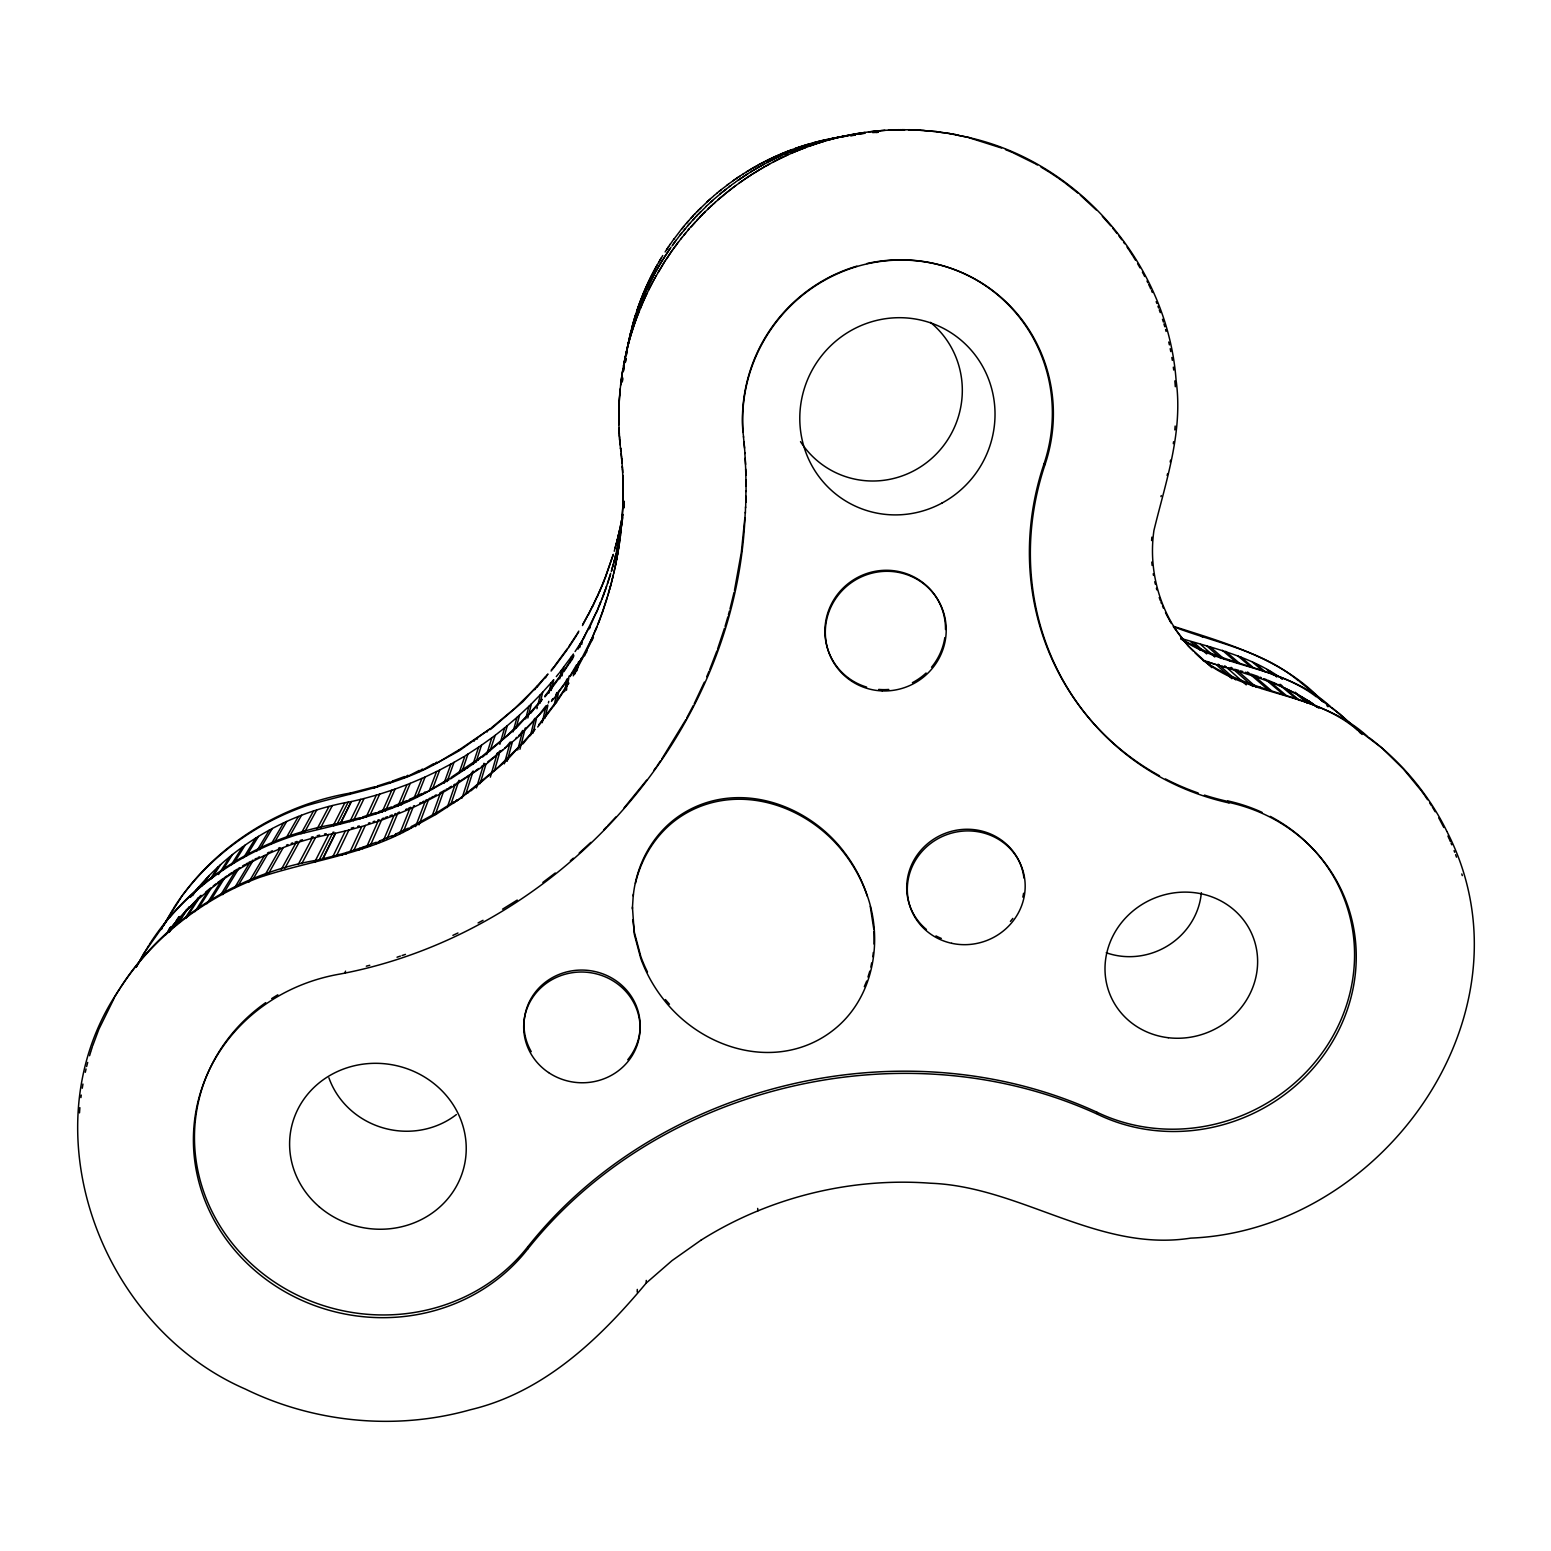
<?xml version="1.0" encoding="UTF-8"?>
<svg xmlns="http://www.w3.org/2000/svg" width="1551" height="1551" viewBox="0 0 1551 1551"><rect width="100%" height="100%" fill="white"/><g stroke="black" fill="none" stroke-linecap="round" stroke-linejoin="round"><path stroke-width="1.5" d="M618.868 416.327L618.752 419.894M618.752 416.967L618.888 413.4M746.109 491.531L745.895 479.899M618.752 415.978L618.907 412.411M623.037 495.428L623.172 489.205M623.134 495.486L622.92 501.71M745.915 490.717L745.876 502.35M622.998 498.123L622.959 477.999M120.358 987.948C25.766 1124.184 97.597 1324.922 245.388 1389.095C314.562 1422.887 396.184 1430.701 470.36 1409.762C543.897 1392.352 599.423 1339.133 646.224 1283.045L646.263 1280.409M618.791 413.051L618.927 411.442M618.81 412.062L618.946 410.453M622.746 506.615L623.095 498.181M618.83 411.073L619.237 402.484M637.209 1292.061L637.287 1289.404M745.818 496.107L745.682 507.739M618.849 410.084L619.295 401.496M622.94 503.959L622.707 507.507M622.823 506.654L621.932 520.244M745.411 513.129L745.469 506.886M622.746 508.437L622.203 516.464M619.179 402.097L619.353 400.526M619.237 401.127L619.411 399.557M745.217 512.257C737.442 735.756 557.817 933.12 339.999 974.047A184.918 172.762 11.6 0 0 223.189 1235.003A184.918 172.762 11.6 0 0 527.592 1249.195C658.884 1083.897 906.211 1026.413 1097.701 1114.335A175.825 164.6 -24.3 0 0 1343.166 1020.577A175.825 164.6 -24.3 0 0 1229.226 802.487M619.295 400.158L619.469 398.588M79.489 1112.881L79.877 1107.666M1151.598 540.562L1151.85 537.15M619.353 399.169L619.683 395.66M632.362 908.847L633.331 894.21M619.411 398.2L619.76 394.671M622.087 518.247L622.726 514.312M744.887 517.627L741.32 552.427L734.476 590.427M1175.154 426.04L1174.844 429.918M619.625 395.253L619.838 393.702M622.048 519.333L620.206 533.718L620.73 530.364M623.948 506.401L623.735 507.952L624.316 501.283M619.721 394.284L619.915 392.733M622.261 382.031L622.436 380.577M624.2 503.106L623.754 507.856L624.297 504.017L623.967 506.363M619.799 393.295L619.993 391.744M622.339 381.1L622.513 379.646M621.699 522.997L620.284 536.433L621.524 525.188M619.877 392.325L620.09 390.755M622.416 380.169L622.61 378.735M619.973 391.337L620.187 389.786M622.494 379.239L622.688 377.804M872.883 956.754L873.291 952.527M620.07 390.348L620.284 388.797M620.167 389.359L620.71 384.745M620.594 385.288L620.827 383.776M620.71 384.318L620.943 382.806M625.324 362.546L625.538 361.228M620.827 383.349L621.059 381.837M623.308 371.678L623.521 370.282M625.441 361.674L625.635 360.355M80.923 1097.604L81.234 1095.064M619.392 543.044L619.877 539.457L619.004 545.681M621.68 524.568L622.378 519.527L620.768 530.384M620.943 382.38L621.175 380.867M623.424 370.767L623.638 369.351M625.538 360.801L625.867 358.611M616.716 559.252L617.007 557.391L616.038 562.722M621.66 520.205L622.184 517.355M618.306 549.985L617.589 554.463L617.86 552.621M620.032 538.294L620.4 535.502M622.533 518.402L622.552 515.106M527.611 1249.195L527.941 1246.636C658.865 1081.687 905.629 1024.339 1096.654 1112.067A175.399 164.232 -24.4 0 0 1331.32 1038.86A175.399 164.232 -24.4 0 0 1270.211 816.369M621.059 381.41L621.311 379.879M623.541 369.836L623.754 368.44M625.654 359.929L625.887 358.165M616.6 551.536L616.93 549.674L614.351 560.764M617.279 540.097L620.032 528.019M612.897 576.991L613.246 575.091L610.958 584.708M615.96 554.25L615.573 555.878M618.229 536.219L618.519 534.61M1173.564 441.725L1173.312 443.644M621.195 380.422L621.447 378.909M623.657 368.925L623.89 367.509M622.261 520.38L622.63 517.569M619.76 540.388L620.167 537.363M621.331 379.452L621.563 377.94M623.773 367.994L624.006 366.598M623.017 485.521L622.979 478.891M621.447 378.483L621.699 376.971M623.909 367.083L624.142 365.687M621.602 377.513L622.281 373.074M624.025 366.152L624.278 364.756M621.738 376.525L622.436 372.104M626.255 355.547L626.604 353.357M619.392 542.966L618.597 548.317M626.391 354.656L626.74 352.484M619.004 545.603L617.88 552.718M624.588 362.469L624.975 360.162M626.662 352.911L626.875 351.612M82.242 1088.24L82.94 1084.071M622.319 372.628L622.591 371.135M626.798 352.038L627.031 350.739M618.326 550.082L618.578 548.24M620.73 450.41L620.633 447.909L620.827 451.322M622.494 371.658L622.765 370.166M624.879 360.627L625.131 359.231M626.934 351.146L627.961 345.35L627.515 346.726M586.472 652.583L586.995 649.501L584.63 655.821M620.032 444.807L619.877 440.969M622.649 370.67L622.92 369.177M625.034 359.696L625.286 358.32M622.688 514.312L622.222 517.22M633.254 895.993C636.065 867.358 649.772 839.711 672.068 821.293A101.125 97.442 -5.4 0 1 709.97 801.596C759.777 787.734 813.984 811.89 844.248 852.178A156.515 150.195 -3.6 0 1 866.815 894.365C883.663 940.662 873.581 998.437 833.682 1029.825A100.796 96.511 -6.7 0 1 796.322 1048.709C747.485 1061.97 694.46 1038.899 664.041 999.988A157.543 151.475 -8.8 0 1 640.796 958.557L634.34 934.4L632.44 907.025M622.804 369.7L623.638 365.144M625.189 358.766L625.964 354.481M577.03 670.691L578.678 663.498M577.747 664.119L578.639 661.637M581.703 644.46L582.42 640.35L575.072 651.556M619.954 535.114L620.303 532.846M617.317 555.937L617.705 553.494M575.014 673.851L578.155 664.313M570.283 675.441L576.642 664.759M579.783 647.465L580.52 643.335M621.524 520.981L622.319 516.425M620.07 534.242L618.733 541.551M616.871 558.379L617.434 554.967M623.521 365.648L623.812 364.194M625.867 354.946L626.139 353.57M628.116 344.477L626.837 350.216M623.715 364.679L624.006 363.225M628.291 343.624L627.825 346.203M619.489 537.363L617.899 545.661M566.445 690.234L566.755 688.547M567.084 686.88L568.752 678.524L554.987 697.039M568.5 678.02L569.178 675.926M572.3 659.679L573.385 654.018L561.268 670.4M621.621 520.186L620.09 528.057M616.678 559.116L615.689 564.467M623.89 363.729L624.181 362.255M628.194 344.012L628.465 342.752L628.136 343.992M564.583 691.63L566.522 681.684M565.301 682.518L567.065 678.931M570.245 662.607L571.35 656.907M621.466 520.981L621.059 523.346M624.084 362.76L624.374 361.305M626.662 350.856L626.391 352.193L626.701 350.7M628.62 341.879L628.368 343.159L628.64 341.743M870.848 967.068L871.662 962.938M1170.578 460.162L1170.191 462.062M624.278 361.79L624.568 360.336M626.565 351.282L626.856 349.944M628.795 341.026L628.543 342.286L628.853 340.832M621.001 523.327L619.566 530.403M618.675 541.473L617.182 548.957M615.98 562.606L615.495 565.34M624.471 360.821L624.762 359.367M626.759 350.371L627.031 349.033M628.717 341.414L630.016 336.14M556.421 702.661L558.515 692.502M561.927 675.984L563.73 667.24M624.665 359.871L624.975 358.417M626.934 349.46L627.224 348.122M628.892 340.541L629.163 339.281M554.114 705.627L556.247 695.43M555.878 694.984L556.848 692.599M559.737 678.815L561.578 670.032M615.631 564.331L615.146 567.084M615.456 565.204L614.952 567.937M624.859 358.901L625.169 357.447M627.127 348.548L627.418 347.211M629.066 339.669L629.338 338.409M625.072 357.932L625.383 356.478M627.321 347.637L627.612 346.3M629.26 338.816L629.532 337.556M617.821 545.584L617.356 548.143M615.088 566.929L614.196 571.408M614.894 567.802L613.769 573.25M625.286 356.963L625.596 355.528M629.435 337.944L629.725 336.683M545.099 717.997L547.774 705.841L518.926 736.376L486.607 763.771M548.414 702.952L548.763 701.362M551.187 690.447L553.707 679.726M625.48 355.993L625.809 354.559M627.728 345.815L628.019 344.477M629.628 337.071L629.919 335.811M616.988 549.771L617.298 548.046M542.23 722.688L545.37 708.652M539.011 714.895L546.03 705.763M548.841 693.181L551.206 682.653L553.494 679.958M85.286 1072.284L86.042 1068.988M625.693 355.024L626.022 353.589M627.922 344.904L628.213 343.566M629.822 336.199L630.113 334.958M618.422 535.444L619.508 530.364M616.813 550.586L617.104 548.86M630.016 335.326L630.307 334.085M734.069 592.308L729.959 609.097M630.229 334.473L630.501 333.213M482.516 757.062L516.328 727.962L542.171 699.327M613.11 576.119L613.905 572.241M533.079 732.925L536.452 718.656M540.175 702.894L542.714 692.173L551.206 682.653M630.423 333.601L630.714 332.36M532.167 733.545L534.998 729.222L507.313 759.796L470.961 790.816M539.302 703.611L541.958 699.559M545.429 677.826L547.949 674.026L522.997 701.595L490.426 729.532M530.481 735.678L533.932 721.351M534.242 720.052L534.63 718.404M536.956 708.691L537.344 707.101M537.732 705.531L540.31 694.751L542.714 692.173M628.775 341.239L629.086 339.921M630.637 332.728L630.927 331.487M626.604 351.166L626.934 349.75M618.151 536.161L616.484 543.199M612.471 578.697L612.819 576.817M615.495 555.762L614.971 558.321M1167.612 473.617L1167.128 475.517M86.643 1066.526L87.69 1062.396M522.958 743.86L532.497 732.15M530.578 713.382L539.593 702.332M537.111 687.151L545.7 676.682M630.83 331.856L631.819 327.901M612.044 580.423L612.412 578.523M519.953 749.249L524.568 730.909M525.343 727.904L524.917 729.59L526.099 728.408M527.825 718.035L531.411 703.883L540.31 694.751M534.746 689.691L537.402 685.988M614.875 558.205L613.265 564.816M611.966 580.229L610.726 585.561M517.724 750.005L521.95 733.487M520.477 733.894L522.726 730.463M525.673 718.947L528.891 706.325L531.411 703.883M617.182 540.039L616.27 543.974M631.742 328.269L632.033 327.048M629.939 336.548L630.249 335.249M631.955 327.416L632.265 326.195M630.171 335.636L630.481 334.337M628.077 345.253L628.426 343.857M614.254 560.628L613.052 565.611M632.188 326.544L632.498 325.342M630.404 334.745L630.734 333.446M628.329 344.303L628.678 342.907M616.387 543.121L615.224 547.813M507.158 761.308L512.179 742.619M516.153 727.846L519.604 715.05L528.891 706.325M610.493 586.414L610.861 584.514M632.42 325.691L632.73 324.469M630.637 333.833L630.966 332.534M628.582 343.353L628.93 341.937M616.174 543.878L614.254 551.245M610.26 587.267L610.629 585.367M728.408 614.894L729.435 611.036M504.327 763.829L509.445 745.062M506.673 746.458L510.279 741.979M513.032 731.878L516.987 717.376L519.604 715.05M632.653 324.838L632.963 323.616M630.889 332.942L631.218 331.643M628.834 342.383L629.202 340.987M610.028 588.12L610.396 586.2M613.168 564.661L611.579 570.826M609.795 588.973L610.163 587.053M632.886 323.985L633.196 322.763M631.141 332.05L631.722 329.84M629.105 341.433L629.454 340.037M612.955 565.475L611.714 569.857M609.931 587.907L608.477 593.606M633.118 323.131L633.428 321.91M631.373 331.139L631.974 328.948M629.357 340.483L629.725 339.087M727.865 616.813L725.073 626.391M633.351 322.278L633.68 321.057M629.628 339.533L629.997 338.157M635.445 883.391C640.854 860.01 653.533 838.257 672.087 822.902A101.358 97.674 -5.4 0 1 710.087 803.166C759.99 789.285 814.333 813.48 844.694 853.864A156.903 150.525 -3.6 0 1 867.3 896.168M494.42 770.828L499.306 753.747M495.661 755.647L500.197 750.626M503.59 738.703L507.332 725.655L516.987 717.376M609.698 588.76L608.477 593.025M633.603 321.406L633.913 320.204M631.897 329.335L632.226 328.056M629.9 338.583L630.268 337.207M490.349 777.148L496.456 756.054M496.863 754.678L497.367 752.933M499.849 744.325L504.618 727.884L507.332 725.655M633.855 320.553L634.165 319.351M632.149 328.444L632.498 327.164M630.171 337.633L630.54 336.257M611.365 571.524L611.579 570.322M608.186 594.595L608.341 593.529M89.57 1055.708L90.792 1051.656M634.088 319.7L634.417 318.498M632.42 327.532L632.769 326.253M630.462 336.683L630.83 335.307M607.682 595.72L608.05 594.498M634.359 318.847L634.689 317.645M632.672 326.641L633.041 325.361M630.734 335.733L631.102 334.357M610.667 573.347L605.297 590.272M613.324 554.347L603.649 581.993M607.604 596.553L607.818 595.235M480.073 783.643L485.948 764.275L454.288 785.775M490.077 750.684L495.196 735.29M634.611 317.994L635.193 315.939M632.944 325.749L633.312 324.469M631.024 334.783L631.393 333.407M613.188 554.793L605.22 577.961M610.474 574.549L607.585 583.583M607.449 596.456L601.245 615.766M607.313 597.542L602.428 612.451M634.863 317.141L635.464 315.105M476.409 787.927L483.001 766.485M483.99 763.286L483.427 765.07L485.095 763.829M486.665 754.542L491.803 737.811L494.672 735.678M633.215 324.838L633.855 322.666M631.315 333.833L631.684 332.457M724.472 628.291L717.57 649.074M633.506 323.946L634.146 321.774M631.606 332.883L631.974 331.507M867.978 977.052L869.82 971.12M91.044 1050.841L92.343 1046.809M450.527 778.932L473.559 763.674L481.566 756.714L451.031 777.497M459.639 750.471L490.368 728.621L460.608 748.862M635.387 315.435L635.736 314.252M631.897 331.933L633.564 326.641M467.665 793.278L471.213 789.44L461.403 797.796L436.568 814.023M478.173 760.32L478.619 758.924M487.208 731.936L487.615 730.676M465.843 793.879L472.163 774.201M470.748 774.065L473.191 770.983M476.041 762.142L481.489 745.197L491.803 737.811M462.043 798.048L469.119 776.275M473.055 764.158L478.58 747.175L481.489 745.197M635.658 314.582L636.879 310.723M634.068 322.143L635.348 318.071M632.188 330.983L633.874 325.71M456.459 801.247L468.15 791.727M467.549 767.9L468.014 766.485M477.107 739.168L477.534 737.888M636.802 311.053L637.151 309.87M635.27 318.44L635.639 317.179M1161.272 495.583L1160.943 496.572M453.299 803.399L456.983 799.676M464.544 769.936L465.029 768.52M474.238 741.126L474.684 739.846M92.614 1045.994L98.624 1029.903M637.093 310.2L637.442 309.037M635.561 317.548L635.929 316.307M633.777 326.117L634.185 324.779M451.147 803.476L457.933 783.526M458.224 782.208L459.038 780.25M462.101 771.274L467.937 754.096L478.58 747.175M637.383 309.366L637.732 308.203M635.871 316.656L636.24 315.415M634.107 325.167L634.495 323.849M447.231 807.528L454.811 785.446M459.038 773.154L464.97 755.919L467.937 754.096M637.655 308.513L638.023 307.35M636.162 315.784L636.86 313.651M634.417 324.237L634.824 322.899M606.538 586.123L605.006 591.047M637.946 307.68L638.314 306.516M636.472 314.892L637.17 312.779M634.747 323.306L635.154 321.968M638.236 306.846L638.605 305.683M635.076 322.375L635.483 321.038M602.292 612.16L599.733 619.896M638.547 305.993L638.915 304.849M435.308 814.508L443.315 792.193L453.745 786.105M447.115 781.568L453.997 762.355L462.159 757.625M637.093 313.128L637.48 311.887M635.406 321.425L635.813 320.107M604.735 591.842L605.161 590.039M431.992 816.33L440.096 793.957L443.315 792.193M443.974 783.313L450.953 764.061L453.997 762.355M638.838 305.159L639.206 304.015M637.403 312.236L637.791 311.014M635.736 320.495L636.143 319.176M604.871 590.834L603.591 594.964M716.892 650.935L709.776 669.431M639.148 304.326L639.516 303.162M637.732 311.363L638.12 310.122M636.065 319.564L636.492 318.246M604.599 591.61L603.281 595.739M601.109 615.476L598.783 622.358M639.458 303.473L639.826 302.329M638.043 310.471L638.45 309.25M636.414 318.634L636.841 317.315M639.768 302.639L640.136 301.495M638.372 309.599L638.76 308.378M636.763 317.703L637.19 316.385M418.983 824.899L428.328 800.18L440.096 793.957M432.38 789.44L439.728 769.994L450.953 764.061M640.078 301.805L640.447 300.661M638.702 308.707L639.439 306.613M637.112 316.772L638.954 311.751M603.436 594.731L602.098 598.86M603.145 595.506L601.807 599.636M599.578 619.586L598.163 623.987M640.389 300.972L640.757 299.828M639.031 307.835L639.768 305.741M637.461 315.842L642.831 302.445M415.571 826.586L425.032 801.809L428.328 800.18M429.142 791.049L436.587 771.545L439.728 769.994M640.699 300.138L641.086 298.994M120.997 986.921C153.782 936.707 203.511 898.339 259.54 877.381C309.929 860.592 364.097 854.582 411.131 828.06L411.752 826.431L437.149 812.433M169.369 917.843C202.929 878.603 248.102 849.793 297.365 834.593C340.658 823.969 384.958 814.857 424.586 793.375L449.48 778.447M182.96 894.811C213.864 853.573 257.66 822.534 306.284 805.725C349.944 792.929 395.835 785.969 436.18 763.499L458.611 750.064M641.028 299.304L641.416 298.16M639.71 306.07L640.117 304.868M598.647 622.029L596.398 628.446M407.7 829.766L411.752 826.431M421.329 794.984L425.148 791.902M433.078 765.031L436.684 762.161M641.358 298.471L643.122 293.895M640.04 305.198L641.92 300.371M605.084 577.767L602.156 585.658M600.45 603.087L601.962 598.608M403.066 832.499L412.993 807.509L425.032 801.809M417.316 796.652L425.129 776.993L436.587 771.545M344.787 973.117L345.563 971.139M399.576 834.05L409.638 809.002L412.993 807.509M414.02 798.125L421.93 778.408L425.129 776.993M641.668 297.637L643.801 292.247M640.389 304.326L642.269 299.498M600.605 602.059L599.5 605.413M596.883 626.488L595.72 630.074M603.494 581.78L600.916 588.585M600.295 602.835L596.922 611.54M395.272 835.621L395.951 833.973L408.34 828.137M409.561 800.568L410.162 799.095L421.911 793.53M421.853 770.362L433.601 763.712M596.243 628.116L591.61 639.749M391.783 837.191L395.951 833.973M406.246 802.041L410.162 799.095M418.712 771.778L422.395 769.025M640.447 308.281L643.219 301.534M599.345 605.142L596.263 613.072M595.565 629.725L586.297 651.226L573.25 675.829M386.839 839.401L397.366 814.178L409.638 809.002M401.166 805.066L410.239 783.352L421.93 778.408M643.413 293.352L644.15 291.433M642.211 299.828L643.355 296.92M602.001 585.444L599.675 591.493M98.934 1029.108L114.192 998.146M383.271 840.816L393.954 815.535L397.366 814.178M397.793 806.404L406.982 784.651L410.239 783.352M642.579 298.955L643.723 296.047M706.713 676.74L709.02 671.273M644.092 291.704L644.499 290.619M379.103 842.523L379.801 840.855L392.461 835.543M394.225 807.121L394.865 805.609L406.847 800.568M407.254 776.605L419.255 770.42M644.44 290.89L644.848 289.785M600.76 588.352L597.271 596.883M375.536 843.918L379.801 840.855M390.852 808.459L394.865 805.609M404.036 777.885L407.835 775.248M644.789 290.076L645.197 288.971M643.684 296.357L644.111 295.194M864.314 986.63L866.738 981.027M596.767 611.249L589.477 627.709M645.158 289.242L645.914 287.342M644.053 295.504L644.479 294.341M370.301 845.625L381.468 820.169L393.954 815.535M385.482 810.979L395.098 789.071L406.982 784.651M599.5 591.261L592.501 606.868M645.507 288.428L646.282 286.528M644.421 294.632L644.848 293.488M643.161 301.883L643.626 300.642M596.107 612.761L578.038 649.113M366.695 846.865L377.979 821.371L381.468 820.169M382.05 812.181L391.783 790.215L395.098 789.071M644.809 293.779L645.235 292.616M643.568 300.972L644.033 299.731M362.643 848.707L363.38 847.02L376.253 842.251M378.618 812.995L379.297 811.483L391.492 806.947M392.403 782.227L393.004 780.851L404.637 776.528M646.224 286.799L646.651 285.714M645.197 292.926L645.623 291.762M643.975 300.06L644.44 298.82M704.348 682.169L694.208 703.708M359.018 849.967L359.774 848.281L363.38 847.02M375.187 814.197L379.297 811.483M389.127 783.371L393.004 780.851M591.435 639.361L573.482 674.549M646.593 285.985L647.019 284.899M645.565 292.073L646.011 290.909M644.382 299.149L644.848 297.928M646.961 285.171L647.387 284.085M645.953 291.2L647.194 288.35M644.789 298.257L645.255 297.016M353.512 851.111L365.299 825.462L377.979 821.371M370.418 814.314L379.704 794.131L391.783 790.215M647.349 284.356L648.144 282.476M646.36 290.347L647.601 287.497M645.197 297.346L645.681 296.105M597.096 596.631L588.372 614.913M349.847 852.216L361.771 826.528L365.299 825.462M366.075 817.261L376.331 795.14L379.704 794.131M647.717 283.542L648.512 281.662M645.623 296.435L646.088 295.213M345.912 854.194L346.707 852.488L359.774 848.281M362.76 818.211L363.477 816.679L375.865 812.685M377.3 787.191L377.94 785.814L389.747 781.995M646.05 295.543L646.515 294.322M342.228 855.28L343.042 853.593L346.707 852.488M359.289 819.238L363.477 816.679M373.985 788.199L377.94 785.814M648.473 281.914L650.528 277.513M647.543 287.788L649.714 283.135M646.457 294.632L646.941 293.41M336.47 855.9L348.897 830.076L361.771 826.528M353.376 820.77L364.058 798.532L376.331 795.14M332.767 856.831L345.33 830.968L348.897 830.076M349.867 821.662L360.666 799.385L364.058 798.532M648.861 281.119L651.73 275.109M647.95 286.935L650.121 282.282M646.903 293.74L648.745 289.688M648.706 289.998L649.19 288.796M589.283 627.36L578.232 647.969M322.434 859.215L335.384 833.294C269.758 844.5 207.97 879.844 167.237 932.83M340.057 823.93L351.205 801.596C289.087 812.239 230.672 845.605 191.839 895.509M322.802 859.157L335.559 833.255L345.33 830.968M340.386 823.872L351.379 801.576M650.877 276.95L652.118 274.314M650.082 282.573L650.548 281.448M649.152 289.106L649.636 287.904M592.327 606.577L582.478 625.557M114.658 997.06C157.446 923.194 235.597 873.31 319.273 859.777L332.205 833.856M336.935 824.492L348.18 802.138M650.509 281.72L650.974 280.615M649.598 288.215L650.082 287.032M315.299 862.182L316.171 860.475M333.775 825.811L334.551 824.279L360.006 817.726M349.673 794.461L350.371 793.065L374.625 786.822M315.473 860.514L328.676 834.535M333.446 825.171L344.826 802.798M650.935 280.886L651.401 279.781M650.043 287.323L650.548 286.14M693.297 705.492L686.744 717.977M136.566 966.738L142.808 955.261M161.537 929.204L162.254 927.828M652.099 274.566L652.525 273.519M651.362 280.052L653.572 275.613M650.489 286.45L650.993 285.248M652.506 273.771L652.952 272.724M651.788 279.199L654.018 274.779M136.1 967.126L148.683 945.548M650.955 285.558L651.459 284.376M593.432 637.577L592.249 639.826M161.13 929.495L162.235 927.42M652.913 272.976L653.359 271.948M651.42 284.667L651.905 283.484M301.844 863.558L315.551 837.482M320.495 828.06L332.321 805.589M653.32 272.181L653.766 271.154M162.971 926.451L173.13 908.964M651.866 283.794L652.37 282.612M298.238 864.489L312.081 838.354M317.083 828.932L329.006 806.442M653.746 271.386L655.045 268.788M591.862 640.582L590.66 642.831M652.331 282.902L652.835 281.739M588.178 614.603L582.672 624.53M162.603 926.722L182.068 895.877M654.173 270.591L655.472 268.013M652.797 282.03L653.301 280.867M653.979 275.031L654.464 273.965M653.281 281.138L653.785 279.975M590.272 643.568L589.05 645.798M654.425 274.217L654.91 273.131M653.746 280.266L654.251 279.102M284.841 868.327L299.207 842.057M304.384 832.596L316.734 809.971M655.433 268.226L655.899 267.218M654.871 273.383L655.356 272.297M654.231 279.393L654.735 278.23M281.313 869.452L295.795 843.143M301.03 833.663L313.496 811.018M655.879 267.451L656.325 266.442M655.336 272.549L655.821 271.483M654.716 278.521L655.22 277.358M588.643 646.534L587.402 648.764M685.794 719.742L661.754 759.059M656.306 266.656L656.771 265.667M655.782 271.735L656.267 270.669M655.181 277.648L655.705 276.505M656.732 265.88L657.197 264.872M656.247 270.902L658.69 266.442M655.685 276.776L656.189 275.632M268.245 874.066L283.213 847.602M289.727 836.105L301.514 815.283M264.794 875.404L279.897 848.882M286.47 837.366L298.354 816.505M589.283 628.911L590.175 627.38M657.178 265.105L659.059 261.654M656.713 270.087L659.156 265.628M656.17 275.904L664.487 261.828M253.433 878.467L267.644 854.078M274.43 842.464L286.683 821.448M248.742 882.306L264.445 855.551M271.27 843.918L283.62 822.864M659.039 261.867L660.881 258.571M658.244 272.297L665.03 260.995M659.485 261.091L661.346 257.815M659.156 265.861L659.64 264.814M143.332 954.117L168.284 918.754M659.621 265.047L660.125 264M237.826 886.086L252.58 861.445M259.599 849.735L272.317 828.505M660.106 264.232L660.61 263.205M582.187 657.74L581.451 658.962M234.608 887.812L249.478 863.112M256.555 851.363L269.351 830.095M660.59 263.437L661.094 262.39M578.775 631.102L576.914 634.146M578.581 632.149L577.883 633.293M581.412 658.225L580.656 659.446M661.327 258.009L662.742 255.527M661.075 262.623L661.579 261.596M568.926 683.099L568.151 684.379M222.801 894.617L238.059 869.704M246.551 855.842L258.474 836.377M584.611 636.821L583.874 638.004M573.851 655.356L573.114 656.558M573.637 656.519L572.881 657.721M661.579 261.809L662.083 260.781M221.153 894.171L235.073 871.546M243.623 857.645L255.624 838.141M577.418 634.068L576.701 635.212M580.152 660.261L579.395 661.501M579.938 661.443L579.182 662.665M568.131 683.506L567.356 684.766M662.064 261.014L662.568 259.986M572.61 657.353L564.079 670.459M572.397 658.516L563.847 671.661M662.568 260.219L663.576 258.397M206.942 903.71L221.289 880.813M231.37 864.702L242.479 846.982M211.343 899.289L224.139 878.797M234.162 862.744L245.194 845.062M576.429 634.921L568.655 646.806M576.235 635.968L568.442 647.891M566.832 685.6L557.778 699.404M566.58 686.899L557.681 700.49M663.557 258.61L664.08 257.602M197.694 909.448L210.878 888.684M222.472 870.382L232.534 854.504M576.371 666.251L577.379 664.7M194.922 911.678L208.164 890.856M218.536 874.551L229.955 856.598M664.061 257.815L664.584 256.807M186.333 917.979L198.315 899.328M176.077 921.624L200.777 895.47M211.537 878.719L220.552 864.683M664.584 257.02L665.088 256.012M185.248 917.979L195.756 901.654M196.861 899.948L198.237 897.796M210.374 878.952L218.109 866.912M576.158 667.434L570.051 676.643M665.127 251.921L670.206 244.186M665.088 256.225L665.592 255.217M176.484 924.919L184.104 913.171M185.228 911.445L186.643 909.254M201.746 886.009L207 877.905M178.908 922.399L186.488 910.689M187.613 908.964L189.028 906.792M204.053 883.605L209.288 875.539M665.03 261.227L666.116 259.327M665.592 255.43L666.116 254.442M168.632 932.442L173.266 925.327M175.864 921.352L178.733 916.951M192.634 895.683L196.647 889.537M169.292 932.209L175.476 922.729M176.62 920.984L179.509 916.563M196.105 891.127L198.761 887.036M168.846 929.611L170.3 927.382M167.935 931.356L170.862 926.897M149.361 944.462C190.405 880.425 259.889 836.881 334.551 824.279M173.828 907.82C212.914 846.749 279.219 805.143 350.371 793.065M666.116 254.635L668.811 250.39M666.116 259.56L671.816 250.952M666.6 249.672L668.675 246.57M666.639 253.86L669.353 249.614M666.678 258.726L672.397 250.138M669.353 249.808L669.877 248.839M669.896 249.032L670.963 247.288M567.705 648.202L554.638 665.844M567.472 649.287L554.386 666.949M657.217 765.632L660.629 760.707M556.712 700.955L540.427 722.65M556.615 702.041L537.693 727.012M670.206 244.36L673.832 239.087M562.354 672.979L544.808 696.128M562.102 674.181L549.636 691.029M566.774 680.462L568.093 678.582M653.766 770.517L656.073 767.26M672.068 245.93L675.926 240.405M672.417 250.331L672.979 249.323M672.611 245.155L676.507 239.668M672.998 249.517L673.561 248.509M673.58 248.703L674.142 247.695M564.797 683.196L560.803 688.605M674.162 247.908L674.743 246.9M673.851 239.242L681.587 229.025M674.763 247.094L677.709 242.906M675.344 246.279L678.31 242.111M560.299 689.264L559.291 690.602M677.089 239.087L680.637 234.317M165.783 934.73L166.752 933.469M646.651 780.153L623.967 808.013M190.424 897.312L191.355 896.11M168.4 931.065L174.41 923.582M678.349 242.286L681.49 238.04M556.518 694.189L558.787 691.261M680.075 235.209L681.82 232.844M680.908 238.99L682.11 237.245M560.667 671.176L559.756 672.32M549.015 691.824L547.774 693.394M554.056 666.581L552.854 668.074M553.785 667.705L552.602 669.198M554.347 697.834L551.458 701.42M682.149 237.419L685.91 232.611M559.135 673.095L556.286 676.604M547.135 694.169L544.924 696.884M681.858 232.999L689.09 224.158M552.253 668.811L551.361 669.916M552.001 669.935L551.09 671.06M553.009 698.59L551.729 700.16M681.606 229.16L685.581 224.197M539.767 723.464L538.779 724.685M682.188 228.462L683.894 226.388M684.049 235.093L689.129 228.792M683.642 230.789L685.445 228.598M174.546 923.427L175.651 922.108M547.736 704.949L546.766 706.093M687.888 230.479L689.788 228.055M686.201 223.635L688.508 220.824M686.802 222.956L687.965 221.599M687.907 225.729L689.71 223.46M690.505 227.435L700.722 216.151M688.566 220.94L690.99 218.032M689.768 223.596L692.967 219.835M691.164 226.698L695.294 222.103M691.048 218.148L693.433 215.376M538.449 715.515L537.325 716.736M693.026 219.951L694.247 218.439M692.269 216.81L694.654 214.077M693.665 219.253L694.887 217.741M530.888 712.103L507.177 735.542L481.624 756.675M615.999 816.912L607.818 825.597M535.328 718.889L534.3 719.994M535.851 718.326L536.762 717.357M523.327 742.425L498.298 767.105L471.504 789.226M694.964 217.857L697.485 214.988M696.67 220.63L698.047 219.156M535.056 688.528L514.816 708.361L491.124 728.039M694.732 214.174L696.515 212.138M696.263 216.481L698.144 214.309M533.66 720.653L531.353 723.057M699.423 217.702L701.42 215.434M696.593 212.235L698.396 210.199M698.221 214.426L700.781 211.615M530.772 723.658L526.681 727.826M698.881 213.747L706.384 206.322M603.649 829.882L606.422 827.032M697.834 210.936L699.016 209.579M701.517 215.55L702.816 214.019M702.215 214.833L703.514 213.301M699.094 209.656L706.965 202.057M699.734 209.036L700.994 207.756M703.631 213.418L705.046 212.002M704.232 212.603L708.031 209.094M523.443 731.025L524.742 729.745M646.224 1283.045L672.048 1260.595L701.149 1240.063M707.935 208.997L709.486 207.698M519.876 734.457L518.674 735.62M706.287 206.225L710.532 202.425M708.652 208.299L710.222 207.02M710.106 206.923L711.696 205.643M590.873 842.387L579.202 853.05M710.843 206.244L712.432 204.965M516.851 737.326L515.63 738.45M706.868 201.979L708.284 200.835M707.527 201.378L709.621 199.633M712.316 204.887L713.906 203.608M710.436 202.347L711.948 201.165M713.053 204.209L715.399 202.27M708.846 200.176L710.28 199.032M711.134 201.727L712.646 200.525M199.4 897.622L201.804 895.47M714.526 202.851L719.16 198.974M509.814 743.705L511.52 742.173M710.184 198.974L713.654 196.066M712.529 200.447L719.916 194.243M718.268 199.556L723.89 194.98M506.053 747L504.792 748.086M570.361 860.708L573.327 858.188M714.216 195.426L717.182 193.08M719.78 198.257L726.217 193.061M205.488 892.29L206.729 891.243M502.892 749.695L501.613 750.762M717.066 193.022L719.974 190.773M719.78 194.185L721.389 193.041M500.973 751.304L499.693 752.371M207.349 890.72L210.742 887.947M720.517 193.584L722.863 191.839M719.16 191.296L721.37 189.649M721.971 192.382L724.336 190.657M725.286 193.642L727.787 191.801M504.618 727.884L495.292 735.213M720.556 190.172L727.768 184.724M723.445 191.2L725.81 189.474M726.837 192.382L729.358 190.56M495.079 756.112L493.877 757.062M724.937 190.017L730.308 186.004M728.408 191.141L730.948 189.338M493.276 757.547L487.848 761.754M213.204 885.989L214.484 885.001M729.978 189.901L732.518 188.117M555.258 873L542.85 882.403M215.124 884.497L216.423 883.508M731.549 188.679L734.108 186.895M729.397 186.547L731.064 185.441M733.138 187.458L734.922 186.294M726.915 185.209L728.485 184.181M217.722 882.519L219.04 881.55M734.728 186.256L735.717 185.713M219.699 881.065L223.034 878.641M482.768 765.574L481.43 766.543M728.33 184.142L732.983 180.924M731.645 184.84L735 182.553M735.523 185.674L739.09 183.231M738.896 183.212L740.738 182.068M478.736 768.501L475.343 770.886M735.601 181.971L739.672 179.276M739.711 182.611L741.552 181.486M732.809 180.885L734.457 179.877M224.1 877.885L225.166 877.129M733.545 180.381L735.193 179.354M741.359 181.448L743.2 180.323M737.927 180.323L742.018 177.667M742.173 180.885L744.034 179.761M735.019 179.334L736.667 178.346M225.845 876.664L227.183 875.753M473.986 771.836L472.628 772.786M735.756 178.83L737.404 177.842M743.821 179.742L745.682 178.617M740.254 178.714L742.793 177.144M744.654 179.16L748.183 176.95M737.248 177.822L739.653 176.329M469.585 774.841L466.114 777.148M737.985 177.318L740.389 175.845M228.54 874.822L229.897 873.911M746.302 178.055L750.684 175.302M453.823 801.828L437.692 812.104M742.599 177.124L744.364 176.097M743.394 176.601L745.159 175.573M230.576 873.465L231.952 872.554M748.784 176.387L751.518 174.759M465.436 777.613L461.248 780.308M740.971 175.341L743.394 173.886M744.965 175.573L747.524 174.042M745.74 175.05L750.878 171.948M233.329 871.662L237.012 869.335M751.304 174.759L755.899 172.006M517.239 900.065L502.563 909.177M460.531 780.754L458.417 782.072M743.2 173.886L746.554 171.909M752.138 174.216L758.478 170.436M701.265 1240.005C769.102 1197.333 850.782 1177.209 930.697 1183.239C1020.946 1186.631 1097.992 1252.568 1190.741 1238.125C1383.221 1230.311 1539.193 1012.008 1447.161 831.976M238.137 868.638L239.765 867.649M746.38 171.89L748.881 170.494M750.665 171.948L752.487 170.959M456.866 783.042L457.836 782.441M747.136 171.424L749.637 170.028M751.46 171.444L754.116 169.97M756.52 171.482L759.35 169.912M455.315 783.992L453.706 784.98M460.104 749.172L459.115 749.773M463.691 756.694L462.663 757.315M459.154 750.762L458.146 751.363M448.956 779.882L424.586 793.375M749.443 170.028L750.413 169.563M753.902 169.97L754.93 169.486M759.098 169.912L760.203 169.389M436.025 814.372L411.131 828.06M457.642 751.673L436.18 763.499M750.219 169.563L751.188 169.098M754.717 169.486L757.392 168.051M759.951 169.389L761.929 168.38M451.574 786.26L450.585 786.842M750.994 169.117L751.964 168.652M755.531 169.001L758.206 167.566M760.824 168.885L762.801 167.876M242.576 865.962L244.709 864.721M450.139 787.094L448.801 787.889M751.77 168.652L757.411 165.55M752.545 168.206L758.206 165.123M762.549 167.876L763.674 167.372M447.444 788.664L446.087 789.44M757.974 167.586L759.021 167.101M763.402 167.372L764.546 166.868M758.788 167.12L759.835 166.636M764.275 166.888L768.016 164.91M246.144 863.907L247.578 863.093M759.602 166.655L760.669 166.17M765.147 166.384L768.889 164.425M444.73 790.215L442.83 791.281M760.436 166.19L761.483 165.705M761.25 165.724L762.317 165.259M441.841 791.824L439.902 792.891M762.064 165.278L763.131 164.794M249.013 862.298L250.448 861.503M757.974 165.123L763.092 162.506M762.898 164.813L763.964 164.348M768.617 164.445L769.761 163.96M251.999 860.669L253.162 860.049M758.769 164.697L762.064 162.952M763.712 164.367L767.435 162.487M769.49 163.979L773.445 161.983M478.076 922.942L483.04 920.305M436.258 794.868L434.784 795.644M767.183 162.506L768.288 162.06M773.173 162.021L774.356 161.517M433.311 796.419L431.837 797.195M762.859 162.525L763.887 162.099M768.016 162.079L769.122 161.614M774.065 161.537L775.248 161.052M255.004 859.08L256.477 858.323M763.654 162.118L764.682 161.672M768.869 161.634L769.975 161.188M774.957 161.091L776.14 160.606M430.364 797.951L428.89 798.687M764.449 161.711L765.496 161.265M769.703 161.207L770.808 160.742M775.849 160.625L777.032 160.141M765.263 161.285L766.291 160.858M770.556 160.781L771.661 160.315M776.741 160.16L777.923 159.695M257.951 857.567L259.424 856.831M766.058 160.897L767.105 160.47M771.39 160.354L772.514 159.908M777.633 159.714L778.835 159.23M425.73 800.277L427.204 799.54M766.853 160.49L767.9 160.063M772.243 159.927L773.367 159.482M778.524 159.268L779.726 158.803M767.667 160.083L770.324 158.881M773.096 159.501L774.201 159.055M779.436 158.822L780.638 158.357M768.462 159.695L771.138 158.493M773.93 159.094L775.054 158.648M780.327 158.376L781.53 157.911M424.102 801.072L422.609 801.789M774.783 158.687L775.907 158.241M781.219 157.95L782.421 157.485M775.636 158.26L778.466 157.019M782.131 157.523L783.333 157.039M421.116 802.507L419.623 803.224M770.886 158.532L771.933 158.124M776.489 157.853L779.319 156.632M783.022 157.078L784.224 156.612M771.681 158.144L772.747 157.737M783.914 156.651L785.136 156.205M452.892 935.35L457.972 932.985M772.495 157.775L774.356 156.981M784.825 156.244L786.027 155.779M773.29 157.388L779.416 154.732M779.029 156.67L780.172 156.244M785.717 155.817L786.939 155.352M267.586 852.934L269.331 852.139M779.882 156.283L781.025 155.837M786.628 155.391L787.85 154.945M414.35 805.667L413.361 806.113M774.918 156.651L780.25 154.383M780.735 155.876L786.357 153.491M787.52 154.984L791.65 153.239M410.705 807.295L408.727 808.168M270.863 851.46L272.375 850.801M784.321 154.286L787.229 153.103M791.32 153.297L792.58 152.851M792.251 152.89L795.353 151.649M407.196 808.827L405.683 809.486M779.979 154.421L781.084 154.014M793.181 152.483L796.283 151.261M780.793 154.053L782.732 153.316M786.939 153.161L788.102 152.735M781.626 153.704L783.565 152.987M787.811 152.793L789.866 152.017M788.683 152.425L790.739 151.649M795.954 151.319L797.214 150.893M783.294 153.026L785.233 152.308M796.865 150.932L798.145 150.505M784.108 152.677L786.066 151.959M790.428 151.707L791.611 151.3M797.796 150.563L800.006 149.749M399.538 812.045L397.87 812.705M278.501 848.223L280.033 847.602M791.301 151.339L793.356 150.602M798.726 150.176L800.936 149.381M785.775 152.017L787.714 151.3M792.173 150.99L794.248 150.253M786.609 151.688L788.548 150.99M800.568 149.439L801.848 149.012M394.768 813.945L395.893 813.5M793.918 150.311L795.993 149.575M801.499 149.07L803.709 148.295M788.257 151.029L789.381 150.66M794.791 149.962L796.865 149.245M802.429 148.722L804.639 147.946M789.091 150.718L790.215 150.35M392.267 814.915L389.941 815.787M789.924 150.389L791.049 150.04M796.535 149.284L797.737 148.915M804.271 148.004L805.57 147.597M790.758 150.079L791.882 149.71M797.408 148.954L798.629 148.586M805.202 147.655L806.501 147.248M286.45 845.14L288.021 844.578M387.595 816.66L385.249 817.532M791.572 149.768L795.392 148.45M798.3 148.644L802.313 147.229M806.132 147.306L811.347 145.484M383.698 818.094L382.128 818.637M795.081 148.489L796.225 148.14M801.983 147.287L803.205 146.918M810.049 145.891L812.297 145.174M795.915 148.198L797.059 147.849M802.856 146.977L804.097 146.608M291.161 843.453L292.732 842.891M796.749 147.907L797.912 147.558M803.748 146.666L804.969 146.317M811.91 145.232L814.178 144.514M379.123 819.684L377.882 820.111M402.058 955.532L405.431 954.388M797.602 147.616L798.746 147.287M804.62 146.376L805.861 146.007M812.84 144.902L815.128 144.204M798.435 147.326L799.599 146.996M805.512 146.065L806.753 145.697M799.288 147.054L800.452 146.705M806.404 145.775L807.644 145.406M814.721 144.262L816.059 143.894M295.097 842.096L297.094 841.437M397.017 957.219L400.391 956.095M800.122 146.763L802.138 146.162M807.295 145.464L808.536 145.115M815.671 143.952L817.009 143.564M374.722 821.177L373.151 821.681M800.975 146.492L802.991 145.872M808.187 145.174L809.448 144.825M816.621 143.642L817.959 143.274M809.079 144.883L810.339 144.534M817.551 143.332L818.909 142.963M802.662 145.93L803.845 145.6M809.971 144.592L811.231 144.243M818.501 143.041L820.828 142.362M369.972 822.709L368.401 823.193M803.515 145.658L804.698 145.348M810.882 144.321L812.142 143.972M819.471 142.731L821.778 142.052M300.06 840.487L302.464 839.75M804.387 145.406L805.57 145.077M811.774 144.03L813.054 143.681M805.24 145.135L806.423 144.805M812.685 143.758L813.945 143.409M821.371 142.13L822.747 141.761M806.093 144.863L807.295 144.553M813.577 143.468L814.857 143.138M822.321 141.839L823.717 141.471M806.947 144.611L808.149 144.301M814.488 143.196L815.768 142.866M823.29 141.548L824.667 141.18M807.819 144.359L809.021 144.03M815.399 142.925L816.679 142.595M824.26 141.257L825.636 140.908M343.042 853.593L319.273 859.777M808.672 144.107L812.608 143.022M816.311 142.653L820.46 141.509M825.21 140.986L829.649 139.764M359.289 825.908L357.68 826.373M812.259 143.08L813.461 142.789M820.072 141.587L822.263 141.025M829.223 139.842L830.599 139.493M813.112 142.847L815.186 142.324M820.983 141.335L823.174 140.773M830.173 139.59L831.569 139.241M353.667 827.478L351.243 828.118M813.965 142.614L816.039 142.091M831.123 139.319L832.519 138.989M311.305 837.23L313.128 836.745M366.327 966.195L369.758 965.284M822.786 140.85L824.085 140.54M832.073 139.067L833.488 138.737M815.69 142.169L816.912 141.878M823.697 140.618L824.996 140.307M833.042 138.814L834.438 138.485M816.543 141.936L817.765 141.645M824.589 140.385L825.908 140.075M833.992 138.562L835.407 138.233M817.416 141.723L818.637 141.432M825.5 140.152L826.819 139.842M834.961 138.33L837.346 137.748M818.269 141.509L820.363 141.005M826.412 139.92L827.73 139.609M835.931 138.078L838.315 137.516M360.666 799.385L351.534 801.537M819.141 141.277L821.235 140.792M827.323 139.687L829.572 139.183M317.199 835.718L319.642 835.117M828.234 139.474L831.879 138.504M837.87 137.593L840.254 137.05M820.867 140.87L822.108 140.579M838.839 137.36L842.445 136.682M821.739 140.656L822.98 140.385M830.076 139.028L832.751 138.33M822.612 140.462L823.852 140.191M830.987 138.814L832.325 138.524M823.484 140.249L824.744 139.978M831.918 138.621L833.255 138.33M840.351 136.837L846.323 135.751M824.356 140.055L825.617 139.784M832.829 138.407L835.388 137.845M844.171 136.158L841.708 136.585M825.229 139.861L826.489 139.59M835.097 137.923L832.364 138.407M841.262 136.662L845.159 135.945M324.547 834.011L326.195 833.663M826.121 139.668L830.153 138.834M838.955 137.108L833.236 138.252M843.55 136.236L849.231 135.092M829.746 138.911L831.006 138.659M838.509 137.205L839.866 136.934M848.746 135.189L850.2 134.898M839.421 137.011L840.778 136.759M849.715 134.995L851.169 134.724M332.767 832.344L333.969 832.131M850.685 134.821L852.158 134.53M851.654 134.627L853.128 134.355M852.643 134.452L854.116 134.161M853.612 134.258L855.086 133.987M854.582 134.084L856.074 133.813M834.981 137.923L836.26 137.69M855.57 133.909L857.044 133.638M835.853 137.768L837.152 137.535M856.54 133.754L858.033 133.483M836.745 137.612L838.025 137.399M845.877 135.829L847.253 135.596M857.529 133.58L859.021 133.308M837.618 137.477L839.789 137.108M846.807 135.674L848.184 135.441M858.498 133.425L860.01 133.153M847.718 135.519L849.114 135.286M859.487 133.25L864.954 132.417M848.649 135.364L850.045 135.131M839.382 137.186L843.337 136.566M860.475 133.095L869.083 131.854M849.58 135.228L850.976 134.995M840.254 137.05L841.553 136.818M850.51 135.073L851.906 134.84M851.441 134.937L852.856 134.704M852.391 134.801L853.787 134.569M842.91 136.643L844.229 136.43M843.802 136.507L847.912 135.945M868.541 131.971L871.042 131.622M857.199 134.142L858.595 133.948M869.51 131.835L872.03 131.505M858.11 134.026L859.525 133.832M859.041 133.929L861.387 133.619M871.488 131.602L873.019 131.389M859.971 133.813L862.317 133.502M850.122 135.693L851.441 135.519M872.457 131.486L874.008 131.273M850.995 135.596L852.333 135.422M873.446 131.389L874.997 131.176M861.833 133.599L863.248 133.405M851.887 135.499L853.205 135.325M874.434 131.273L875.985 131.079M862.763 133.502L864.198 133.308M852.759 135.402L854.989 135.15M620.439 448.627L620.187 444.439M875.423 131.176L876.974 130.982M863.694 133.405L865.128 133.231M853.651 135.325L855.415 135.15M876.412 131.079L877.963 130.885M877.401 130.982L878.952 130.788M878.389 130.885L879.94 130.691M879.378 130.807L881.937 130.536M880.367 130.73L882.926 130.458M882.364 130.555L883.934 130.381M883.353 130.497L884.923 130.303M884.341 130.42L889.072 130.051M872.631 132.591L876.548 132.358M888.471 130.168L890.061 130.013M876.024 132.455L877.478 132.3M889.46 130.11L892.038 129.916M876.955 132.397L878.409 132.262M890.448 130.071L893.027 129.877M892.426 129.974L894.016 129.838M893.415 129.954L895.005 129.799M894.404 129.916L897.001 129.741M895.392 129.877L898.979 129.702M897.37 129.838L900.976 129.683M899.367 129.799L902.973 129.664M901.344 129.78L903.962 129.664M903.341 129.78L904.97 129.664M904.33 129.78L910.107 129.722M908.459 129.819L911.096 129.761M910.437 129.857L914.062 129.857M911.426 129.896L915.051 129.896M914.392 129.993L918.018 130.032M915.381 130.032L919.026 130.071M918.347 130.187L920.014 130.129M919.336 130.245L923.989 130.4M920.325 130.303L936.978 131.661M924.28 130.575L937.948 131.777M937.231 131.874L938.937 131.893M938.219 132.009L939.925 132.029M939.189 132.126L949.891 133.522M940.177 132.262L943.124 132.669M944.094 132.824L952.818 134.045M950.104 133.793L955.726 134.588M953.012 134.317L957.665 134.976M955.92 134.879L969.433 137.593M957.859 135.247L959.798 135.654M960.767 135.868C1076.452 157.775 1167.651 263.554 1176.104 380.441C1183.297 431.973 1165.848 481.295 1153.944 530.403C1147.585 573.909 1161.99 620.322 1193.514 651.284M1173.584 626.352C1226.977 643.452 1283.724 659.136 1323.333 702.08M1206.251 662.471L1188.202 645.933L1173.37 626.682C1215.751 642.889 1262.553 650.644 1298.497 680.85M1180.99 638.411C1214.704 648.473 1249.757 656.558 1279.265 676.895M1330.603 706.733C1288.261 667.958 1227.83 667.589 1180.893 638.605M1316.431 696.922C1276.88 666.251 1223.797 666.949 1182.773 640.175M1318.854 708.206C1284.771 682.169 1242.525 673.405 1202.762 660.396M1367.885 736.803C1322.693 695.119 1257.493 695.779 1207.938 663.537M1352.976 726.45C1305.768 689.381 1238.008 695.972 1194.929 652.719M1226.027 667.221L1221.878 666.213M1228.062 667.686L1232.463 668.733M969.569 137.903L1001.636 148.062M1234.615 669.276L1238.784 670.381M1240.412 670.846L1242.855 671.544M1216.197 664.604L1219.803 665.65L1218.117 664.158M1245.279 672.262L1249.292 673.502L1247.547 671.99M1215.383 664.371L1211.428 663.072M1250.571 673.929L1254.294 675.17M1255.089 675.441L1258.249 676.566M1210.652 662.8L1206.736 661.366M1259.839 677.128L1261.409 677.709M1263.755 678.601L1266.353 679.629M1267.594 680.133L1274.03 682.828M1005.455 149.575L1012.706 152.618M1274.786 683.157L1277.074 684.185M1013.598 153.026L1034.866 163.553M1278.606 684.863L1298.963 695.333L1295.143 692.192M1035.719 164.038L1037.425 164.988M1299.68 695.759L1306.776 700.005M1040.973 167.043L1050.182 172.684M1307.474 700.451L1312.844 703.902M1050.996 173.208L1057.646 177.667M1281.824 678.562L1280.583 677.748L1282.367 679.222M1317.885 697.62L1340.103 714.158L1359.141 731.452M1331.863 707.605L1354.391 727.07L1382.019 748.067M1058.461 178.21L1064.044 182.204M1182.133 639.729L1180.854 638.818M1064.839 182.785L1078.042 193.196M1299.777 681.761L1311.293 691.067M1369.126 737.636C1401.774 762.355 1428.839 794.519 1446.85 831.336M866.893 263.554A157.562 153.917 -57.7 0 1 1013.927 310.685A157.562 153.917 -57.7 0 1 1044.036 463.827L1045.025 464.583A280.537 264.174 -43.9 0 0 1229.09 802.953L1227.694 801.402A279.82 263.534 -43.9 0 1 1204.41 795.101M1308.327 700.625L1316.818 707.12M1269.784 671.176L1276.822 677.011M1300.455 696.593L1308.617 703.34M1266.837 669.509L1273.836 675.325M1297.373 694.848L1307.551 703.301M1255.554 663.634L1265.946 672.32M1280.351 684.359L1282.212 685.91M1285.546 688.683L1299.641 700.47M1252.491 662.161L1262.824 670.827M1279.013 684.379L1280.874 685.93M1282.328 687.151L1296.365 698.9M1240.819 657.023L1252.665 667.046M1270.075 681.761L1285.837 695.1M1237.659 655.763L1249.447 665.747M1266.74 680.424L1282.444 693.724M1225.6 651.362L1238.842 662.723M1254.1 675.829L1271.452 690.718M1080.291 195.096L1096.169 209.87M1222.362 650.296L1237.194 663.091M1250.688 674.704L1267.923 689.555M1201.346 636.026L1202.568 637.093M1228.586 659.679L1229.924 660.862M1260.226 687.171L1261.719 688.47M1209.993 646.689L1224.514 659.369M1237.717 670.924L1256.523 687.364M1206.659 645.817L1221.102 658.496M1231.145 667.337L1232.871 668.83M1234.208 670.013L1252.898 686.434M1383.046 749.055L1403.442 769.044L1421.026 790.39M1312.398 692.114L1321.859 700.878M1200.532 644.363L1214.801 657.004M1224.747 665.806L1226.434 667.298M1227.772 668.481L1246.248 684.863M1194.192 642.793L1206.697 653.94M1221.122 666.833L1235.624 679.803M1190.741 641.784L1200.009 650.102M1217.496 665.786L1231.921 678.718M1204.914 661.308L1211.874 667.647M1354.391 727.07L1357.493 730.133M1326.861 705.589L1327.986 706.752M1360.925 733.274L1362.088 734.476M1359.277 731.936L1360.44 733.158M1102.354 216.326L1110.807 225.845M665.398 999.542L669.47 1004.234M1112.668 228.094L1117.088 233.561M1118.891 235.888L1121.819 239.785M1421.53 791.107L1424.109 794.674M1123.544 242.15L1124.669 243.72M1424.613 795.392L1427.579 799.734M1127.015 247.055L1129.225 250.312M1129.768 251.126L1132.424 255.217M1429.615 802.798L1431.515 805.764M1132.947 256.051L1135.506 260.18M1432.445 807.257L1433.376 808.75M1433.822 809.486L1435.179 811.735M1171.354 623.424L1170.171 621.408M1137.6 263.67L1140.043 267.877M1169.977 621.059L1168.64 618.694M1438.746 817.939L1439.561 819.393M1439.948 820.13L1443.807 827.458M1142.389 272.162L1143.32 273.887M1168.271 618.015L1167.05 615.708M1143.785 274.74L1144.696 276.485M1166.662 614.933L1165.499 612.587M1146.984 280.983L1147.837 282.747M1148.69 284.492L1149.524 286.256M1149.931 287.148L1150.745 288.913M1096.654 1112.067L1097.701 1114.335M1447.917 836.008L1448.983 838.393M1151.559 290.696L1152.354 292.48M1449.351 839.188L1450.398 841.592M1163.502 608.302L1162.513 606.034M1451.077 843.201L1451.755 844.81M1161.583 603.746L1160.962 602.195M1156.174 301.65L1156.891 303.453M1454.082 850.646L1454.702 852.255M1157.938 306.187L1158.616 308.029M1160.381 600.644L1159.237 597.503M1455.613 854.717L1456.505 857.16M1159.295 309.87L1160.264 312.623M1162.494 319.273L1163.386 322.065M1163.948 323.926L1164.782 326.738M856.869 266.152A157.562 153.917 -57.7 0 0 742.851 431.12L743.026 431.798A157.969 154.325 -57.6 0 1 917.824 260.936A157.969 154.325 -57.6 0 1 1045.025 464.583M1156.813 589.845L1156.367 588.236M1461.817 873.93L1462.283 875.617M1165.577 329.549L1166.1 331.429M1155.34 584.184L1154.758 581.741M1168.756 342.015L1169.396 344.865M1170.21 348.684L1170.772 351.573M870.266 906.288L873.795 929.204M1153.498 575.44L1153.227 573.773M1171.858 357.486L1172.343 360.375M1173.332 367.141L1173.719 370.03M632.827 919.859L634.417 932.519L640.854 956.637A157.155 151.126 -8.8 0 0 647.484 972.012M620.943 450.604L621.117 454.016M742.832 431.12L743.627 437.227M1152.102 565.436L1151.792 562.063M621.234 453.299L621.292 455.82M621.331 454.191L621.563 458.534M743.414 436.548L744.616 448.103M621.505 455.994L621.718 460.337M619.915 443.605L619.799 439.98M757.663 1208.403L757.877 1210.885M621.757 458.689L621.873 462.14M1174.863 380.887L1175.309 386.722M743.937 441.957L745.003 453.532M621.912 460.492L621.951 463.032M619.663 440.678L619.566 437.052M619.586 439.709L619.508 436.064M622.048 462.276L622.242 467.064M622.358 466.308L622.416 469.779M622.416 467.2L622.726 472.609M619.372 436.762L619.314 433.117M744.81 452.814L745.624 464.408M619.314 435.773L619.256 432.128M622.571 469.914L622.843 478.794M745.139 458.243L746.012 475.265M619.14 432.807L619.082 428.154M619.101 431.798L618.946 424.102M622.843 475.304L622.804 477.882M745.643 469.081L746.128 486.122M618.83 424.761L618.888 421.193M618.81 423.791L618.888 420.224M623.134 484.707L623.056 489.127M618.771 420.864L618.868 417.297M874.008 931.317L874.085 944.074M456.382 1114.568A80.284 75.708 12.3 0 1 328.909 1077.809M1201.346 892.697A69.795 65.918 -25.6 0 1 1106.251 952.741M930.445 322.356A89.473 87.476 -61.7 0 1 932.791 457.429A89.473 87.476 -61.7 0 1 800.51 441.628M1198.128 792.988A279.82 263.534 -43.9 0 1 1165.441 778.951M1159.508 775.791A279.82 263.534 -43.9 0 1 1044.036 463.827M1227.83 800.917A175.399 164.232 -24.4 0 1 1262.029 812.336M527.922 1246.616A184.472 172.394 11.6 0 1 250.758 1263.29A184.472 172.394 11.6 0 1 265.706 1002.644M271.677 998.611A184.472 172.394 11.6 0 1 277.823 994.811M866.621 687.093A60.663 59.306 -31.7 0 1 826.276 618.519A60.663 59.306 -31.7 0 1 891.999 570.535A60.663 59.306 -31.7 0 1 945.49 629.493M944.83 637.597A60.663 59.306 -31.7 0 1 931.531 667.221M926.102 672.998A60.663 59.306 -31.7 0 1 912.395 682.673M888.801 689.458A60.663 59.306 -31.7 0 1 878.7 689.42M926.412 929.476A59.093 56.456 -19.5 0 1 938.452 836.396A59.093 56.456 -19.5 0 1 1023.931 878.021M1023.582 893.26A59.093 56.456 -19.5 0 1 1022.826 897.098M1012.822 918.405A59.093 56.456 -19.5 0 1 1010.399 921.43M941.321 938.413A59.093 56.456 -19.5 0 1 935.97 935.912M531.237 1051.636A58.085 55.235 4.4 0 1 547.503 980.678A58.085 55.235 4.4 0 1 623.696 987.076A58.085 55.235 4.4 0 1 627.748 1059.76M626.313 352.678L626.042 354.035L626.236 352.639M626.488 351.767L626.216 353.124L626.468 351.67M319.273 1206.814A88.543 82.726 11.6 0 0 464.428 1165.131A88.543 82.726 11.6 0 0 350.041 1066.875A88.543 82.726 11.6 0 0 319.273 1206.814M1168.252 1037.716A77.143 72.238 -24.3 0 0 1252.956 936.649A77.143 72.238 -24.3 0 0 1122.711 921.178A77.143 72.238 -24.3 0 0 1168.252 1037.716M941.903 503.106A99.264 96.976 -57.8 0 0 950.414 332.379A99.264 96.976 -57.8 0 0 799.909 413.419A99.264 96.976 -57.8 0 0 941.903 503.106M882.228 690.912A60.819 59.442 -31.6 0 0 939.79 603.203A60.819 59.442 -31.6 0 0 835.272 599.248A60.819 59.442 -31.6 0 0 882.228 690.912M951.694 943.299A59.229 56.592 -19.5 0 0 1022.981 870.828A59.229 56.592 -19.5 0 0 924.047 849.25A59.229 56.592 -19.5 0 0 951.694 943.299M548.589 1072.575A58.221 55.371 4.4 0 0 639.865 1032.539A58.221 55.371 4.4 0 0 557.177 977.072A58.221 55.371 4.4 0 0 548.589 1072.575"/></g></svg>
